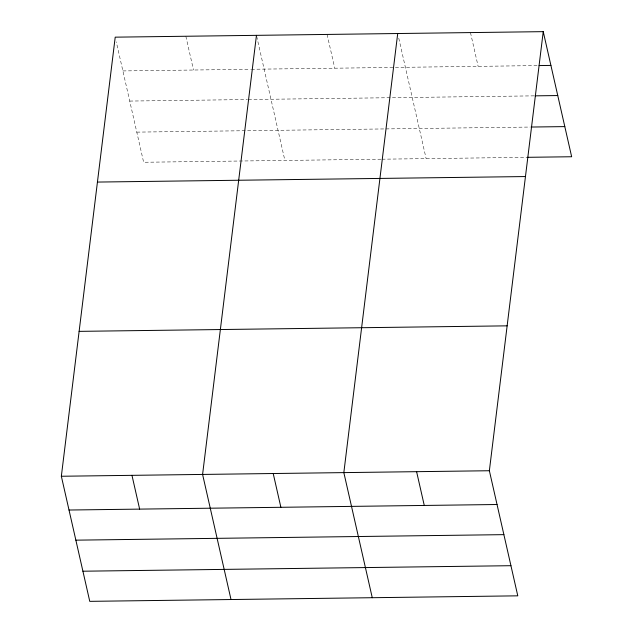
<?xml version="1.0" encoding="UTF-8"?>
<svg xmlns="http://www.w3.org/2000/svg" width="633" height="633" viewBox="0 0 633 633"><rect width="100%" height="100%" fill="white"/><g stroke="black" fill="none" stroke-linecap="round" stroke-linejoin="round"><path stroke-width="0.47" stroke-dasharray="3.17 2.37" d="M122.889 70.928L250.399 69.29M251.38 69.274L538.129 65.579M129.733 101.066L247.44 99.555M248.421 99.539L534.157 95.86M136.791 132.123L384.951 128.926M385.932 128.91L530.399 127.051M381.011 159.2L143.636 162.262L116.282 41.857M381.992 159.192L527.408 157.316M470.477 32.592L478.144 66.354M398.774 38.217L426.128 158.622M327.087 34.435L334.754 68.198M256.674 36.287L284.882 160.442M185.841 36.255L193.508 70.018"/><path stroke-width="0.95" d="M543.241 31.65L489.364 470.738L517.786 595.835L89.759 601.35L61.346 476.253L115.214 37.165L543.241 31.65L571.654 156.747L527.408 157.316M256.46 35.345L202.592 474.434L231.013 599.53M397.714 33.525L343.838 472.614L372.259 597.71M539.11 65.571L550.908 65.413M535.138 95.844L557.752 95.551M531.38 127.035L564.81 126.608M97.435 182.067L525.461 176.552M79.117 331.36L507.144 325.845M61.346 476.253L489.364 470.738M69.013 510.024L497.032 504.509M75.857 540.163L503.884 534.648M82.915 571.211L510.934 565.696M416.601 471.68L424.268 505.443M273.211 473.524L280.886 507.294M131.965 475.343L139.64 509.114"/></g></svg>
